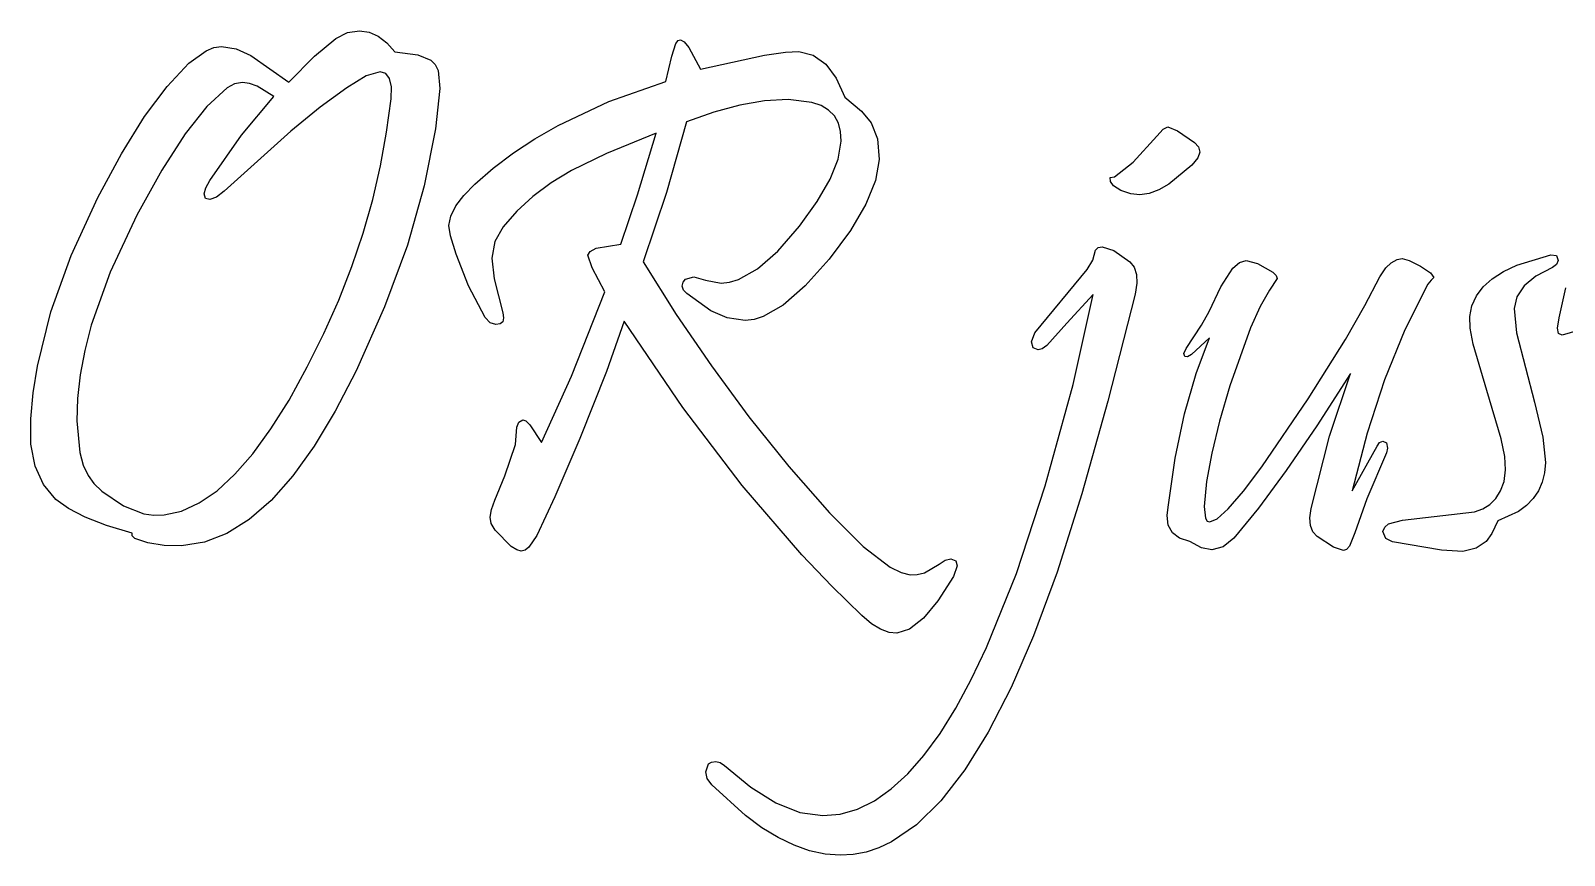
# Model space of a CAD drawing. Extents: x 369 to 1749, y 306 to 919.
# Drawn here: x 1129.4 to 1277.4, y 473.5 to 553 of the extents above; entities that cross this region are included whole.
import ezdxf

# ---------------------------------------------------------------- set-up
doc = ezdxf.new("R2010")
doc.units = 0

msp = doc.modelspace()

# ---------------------------------------------------------------- linework, layer by layer
at = {"layer": 'Layer 1'}
for p, q in [((1156.757143, 550.592749), (1158.81919, 552.294106)), ((1158.81919, 552.294106), (1159.942735, 552.85574)), ((1159.942735, 552.85574), (1161.08563, 553.038344)), ((1161.08563, 553.038344), (1162.027868, 552.905672)), ((1162.027868, 552.905672), (1162.91159, 552.519307)), ((1162.91159, 552.519307), (1163.736798, 551.879247)), ((1191.609183, 551.804718), (1191.833583, 552.091865)), ((1191.833583, 552.091865), (1192.083196, 552.163571)), ((1192.083196, 552.163571), (1192.435645, 551.946166)), ((1144.63568, 549.898996), (1146.29286, 551.103301)), ((1146.29286, 551.103301), (1147.06115, 551.402255)), ((1147.06115, 551.402255), (1147.78924, 551.499076)), ((1147.78924, 551.499076), (1149.206117, 551.283901)), ((1149.206117, 551.283901), (1150.62459, 550.655356)), ((1150.62459, 550.655356), (1154.28732, 548.084336)), ((1154.28732, 548.084336), (1156.757143, 550.592749)), ((1163.736798, 551.879247), (1164.50349, 550.985494)), ((1164.50349, 550.985494), (1166.741115, 550.696505)), ((1166.741115, 550.696505), (1167.99993, 550.206703)), ((1190.654316, 548.141881), (1191.236026, 550.584101)), ((1191.236026, 550.584101), (1191.609183, 551.804718)), ((1192.435645, 551.946166), (1192.871037, 551.401019)), ((1192.871037, 551.401019), (1193.990646, 549.327501)), ((1193.990646, 549.327501), (1200.173818, 550.676908)), ((1200.173818, 550.676908), (1202.195884, 550.976955)), ((1202.195884, 550.976955), (1203.504936, 551.027231)), ((1203.504936, 551.027231), (1204.889848, 550.668003)), ((1204.889848, 550.668003), (1206.088233, 549.814722)), ((1142.527213, 547.651066), (1144.63568, 549.898996)), ((1163.08409, 549.06501), (1161.752933, 548.685467)), ((1163.644292, 548.900182), (1163.08409, 549.06501)), ((1167.99993, 550.206703), (1168.402745, 549.786622)), ((1168.402745, 549.786622), (1168.6797, 549.186452)), ((1168.6797, 549.186452), (1168.85603, 547.445843)), ((1206.088233, 549.814722), (1207.100093, 548.467388)), ((1140.357923, 544.740406), (1142.527213, 547.651066)), ((1149.02768, 547.917825), (1148.338712, 547.534436)), ((1149.806182, 548.042331), (1149.02768, 547.917825)), ((1150.500901, 547.9542), (1149.806182, 548.042331)), ((1151.234877, 547.697909), (1150.500901, 547.9542)), ((1152.820602, 546.680841), (1151.234877, 547.697909)), ((1161.752933, 548.685467), (1159.8671, 547.5342)), ((1164.007673, 548.413598), (1163.644292, 548.900182)), ((1164.174232, 547.605257), (1164.007673, 548.413598)), ((1164.14397, 546.47516), (1164.174232, 547.605257)), ((1185.168058, 546.191938), (1190.654316, 548.141881)), ((1207.100093, 548.467388), (1207.925426, 546.626001)), ((1148.338712, 547.534436), (1146.386083, 545.726929)), ((1149.722095, 542.944731), (1152.820602, 546.680841)), ((1159.8671, 547.5342), (1157.304121, 545.642085)), ((1163.721412, 543.231699), (1164.144042, 546.475232)), ((1164.144042, 546.475232), (1164.14397, 546.47516)), ((1168.85603, 547.445843), (1168.420016, 543.555983)), ((1180.266156, 543.889721), (1185.168058, 546.191938)), ((1200.182015, 546.259072), (1197.794083, 545.860029)), ((1202.448926, 546.383267), (1200.182015, 546.259072)), ((1204.745239, 546.12191), (1202.448926, 546.383267)), ((1205.639748, 545.807064), (1204.745239, 546.12191)), ((1207.925426, 546.626001), (1209.539621, 545.255681)), ((1138.127808, 541.167016), (1140.357923, 544.740406)), ((1146.386083, 545.726929), (1144.283635, 543.072076)), ((1157.304121, 545.642085), (1154.479645, 543.34679)), ((1195.28513, 545.186137), (1192.655156, 544.237397)), ((1197.794083, 545.860029), (1195.28513, 545.186137)), ((1206.365158, 545.369439), (1205.639748, 545.807064)), ((1206.92147, 544.809037), (1206.365158, 545.369439)), ((1207.308684, 544.125855), (1206.92147, 544.809037)), ((1209.539621, 545.255681), (1210.470906, 544.130581)), ((1154.479645, 543.34679), (1148.0462, 537.54666)), ((1163.131079, 539.990251), (1163.721412, 543.231699)), ((1168.42, 543.556), (1167.352328, 538.070325)), ((1168.420016, 543.555983), (1168.42, 543.556)), ((1178.034338, 542.606509), (1180.266156, 543.889721)), ((1189.717641, 543.152736), (1184.937418, 541.200709)), ((1187.923143, 537.204206), (1189.717641, 543.152736)), ((1192.655156, 544.237397), (1190.730653, 537.419892)), ((1207.526799, 543.319895), (1207.308684, 544.125855)), ((1207.575816, 542.391157), (1207.526799, 543.319895)), ((1210.470906, 544.130581), (1211.082785, 542.594033)), ((1238.025382, 542.862426), (1238.658721, 543.530338)), ((1238.658721, 543.530338), (1239.111342, 543.751527)), ((1239.111342, 543.751527), (1240.044791, 543.375628)), ((1240.044791, 543.375628), (1241.659712, 542.255037)), ((1144.283635, 543.072076), (1142.031368, 539.569879)), ((1146.667192, 538.588321), (1149.722095, 542.944731)), ((1175.948608, 541.235228), (1178.034338, 542.606509)), ((1207.280749, 540.651216), (1207.575816, 542.391157)), ((1211.082785, 542.594033), (1211.234013, 540.612451)), ((1235.752519, 540.33561), (1238.025382, 542.862426)), ((1241.659712, 542.255037), (1241.66, 542.255)), ((1241.66, 542.255), (1242.064139, 541.813385)), ((1242.064139, 541.813385), (1242.186493, 541.321785)), ((1135.83687, 536.930896), (1138.127808, 541.167016)), ((1174.008968, 539.775879), (1175.948608, 541.235228)), ((1184.937418, 541.200709), (1181.551451, 539.550346)), ((1206.512958, 538.703125), (1207.280749, 540.651216)), ((1211.234013, 540.612451), (1210.881022, 538.577907)), ((1233.964412, 538.925406), (1235.752519, 540.33561)), ((1241.987037, 540.754612), (1241.42451, 540.051827)), ((1242.186493, 541.321785), (1241.987037, 540.754612)), ((1142.031368, 539.569879), (1139.629282, 535.220336)), ((1162.373041, 536.750887), (1163.131079, 539.990251)), ((1172.215416, 538.228461), (1174.008968, 539.775879)), ((1181.551451, 539.550346), (1179.589873, 538.354319)), ((1205.272444, 536.546881), (1206.512958, 538.703125)), ((1233.533878, 538.859054), (1233.964412, 538.925406)), ((1233.553526, 538.480018), (1233.533878, 538.859054)), ((1241.42451, 540.051827), (1239.210243, 538.239425)), ((1146.126266, 537.282591), (1146.271385, 537.884539)), ((1146.251092, 536.859856), (1146.126266, 537.282591)), ((1146.271385, 537.884539), (1146.667192, 538.588321)), ((1148.0462, 537.54666), (1147.30922, 536.974097)), ((1167.352328, 538.070325), (1165.72044, 532.3512)), ((1171.153409, 537.145454), (1172.215416, 538.228461)), ((1179.589873, 538.354319), (1177.838488, 537.049388)), ((1186.302371, 532.425836), (1187.923143, 537.204206)), ((1190.730653, 537.419892), (1188.481166, 530.724897)), ((1210.881022, 538.577907), (1209.959233, 536.297036)), ((1233.868003, 538.064778), (1233.553526, 538.480018)), ((1234.568783, 537.62999), (1233.868003, 538.064778)), ((1235.520303, 537.297044), (1234.568783, 537.62999)), ((1236.387491, 537.197116), (1235.520303, 537.297044)), ((1237.291543, 537.32087), (1236.387491, 537.197116)), ((1238.232461, 537.668306), (1237.291543, 537.32087)), ((1239.210243, 538.239425), (1238.232461, 537.668306)), ((1133.266515, 531.333659), (1135.83687, 536.930896)), ((1146.66759, 536.762652), (1146.251092, 536.859856)), ((1147.30922, 536.974097), (1146.66759, 536.762652)), ((1161.447299, 533.513607), (1162.373041, 536.750887)), ((1169.912674, 535.154989), (1170.385829, 536.120964)), ((1170.385829, 536.120964), (1171.153409, 537.145454)), ((1177.838488, 537.049388), (1176.297298, 535.635554)), ((1203.559206, 534.182487), (1205.272444, 536.546881)), ((1209.959233, 536.297036), (1208.468647, 533.769837)), ((1139.629282, 535.220336), (1137.050912, 529.743724)), ((1169.733946, 534.247531), (1169.912674, 535.154989)), ((1169.895684, 533.247611), (1169.733946, 534.247531)), ((1176.297298, 535.635554), (1174.966301, 534.112816)), ((1160.353854, 530.278412), (1161.447299, 533.513607)), ((1170.425392, 531.487651), (1169.895684, 533.247611)), ((1174.966301, 534.112816), (1174.174686, 532.705248)), ((1201.467452, 531.768693), (1203.559206, 534.182487)), ((1208.468647, 533.769837), (1206.409263, 530.996311)), ((1131.332302, 525.909146), (1133.266515, 531.333659)), ((1165.72044, 532.3512), (1163.524338, 526.398625)), ((1171.632364, 528.406053), (1170.425392, 531.487651)), ((1174.174686, 532.705248), (1173.869621, 531.088086)), ((1183.135641, 531.376966), (1183.344221, 531.739559)), ((1183.536946, 530.168931), (1183.135641, 531.376966)), ((1183.344221, 531.739559), (1183.941536, 532.035235)), ((1183.941536, 532.035235), (1186.302371, 532.425836)), ((1199.507608, 530.047346), (1201.467452, 531.768693)), ((1231.864326, 530.877482), (1232.113604, 531.857722)), ((1232.113604, 531.857722), (1232.389979, 532.101497)), ((1232.389979, 532.101497), (1232.76751, 532.181042)), ((1232.76751, 532.181042), (1233.874207, 531.812716)), ((1233.874207, 531.812716), (1235.41596, 530.718402)), ((1272.787793, 530.417335), (1276.053238, 531.405319)), ((1276.053238, 531.405319), (1276.594771, 531.3504)), ((1276.594771, 531.3504), (1276.757979, 530.849944)), ((1159.092704, 527.045301), (1160.353854, 530.278412)), ((1173.869621, 531.088086), (1174.111081, 529.097343)), ((1184.787821, 527.853506), (1183.536946, 530.168931)), ((1188.481166, 530.724897), (1191.655182, 525.665878)), ((1197.679677, 529.018448), (1199.507608, 530.047346)), ((1206.409263, 530.996311), (1204.107303, 528.402934)), ((1226.277381, 523.883862), (1231.305281, 529.985222)), ((1231.305281, 529.985222), (1231.864326, 530.877482)), ((1235.41596, 530.718402), (1235.844491, 530.21205)), ((1235.844491, 530.21205), (1236.073073, 529.526051)), ((1244.224636, 528.332219), (1245.383606, 530.107882)), ((1245.383606, 530.107882), (1246.013188, 530.672477)), ((1246.013188, 530.672477), (1246.662126, 530.858043)), ((1246.662126, 530.858043), (1247.747226, 530.575965)), ((1247.747226, 530.575965), (1249.224186, 529.740393)), ((1259.542682, 529.299537), (1260.139285, 530.148514)), ((1260.139285, 530.148514), (1260.652939, 530.6363)), ((1260.652939, 530.6363), (1261.223874, 530.942893)), ((1261.223874, 530.942893), (1261.721589, 531.043247)), ((1261.721589, 531.043247), (1262.390167, 530.858396)), ((1262.390167, 530.858396), (1263.473879, 530.30937)), ((1263.473879, 530.30937), (1264.439249, 529.674928)), ((1270.395633, 529.096872), (1271.482552, 529.798663)), ((1271.482552, 529.798663), (1272.787793, 530.417335)), ((1276.207586, 530.198766), (1274.620838, 529.351419)), ((1276.612965, 530.480517), (1276.207586, 530.198766)), ((1276.757979, 530.849944), (1276.612965, 530.480517)), ((1137.050912, 529.743724), (1135.221892, 524.611386)), ((1173.236302, 525.373741), (1171.632364, 528.406053)), ((1174.111081, 529.097343), (1174.931861, 525.811376)), ((1192.251296, 528.394359), (1192.333278, 528.785698)), ((1192.352645, 528.006224), (1192.251296, 528.394359)), ((1192.333278, 528.785698), (1192.54709, 529.064294)), ((1192.54709, 529.064294), (1193.370206, 529.283262)), ((1193.370206, 529.283262), (1194.478706, 528.96659)), ((1194.478706, 528.96659), (1195.983656, 528.681997)), ((1195.983656, 528.681997), (1196.815177, 528.763666)), ((1196.815177, 528.763666), (1197.679677, 529.018448)), ((1204.107303, 528.402934), (1201.992593, 526.553341)), ((1236.101707, 528.660405), (1235.930393, 527.615112)), ((1236.073073, 529.526051), (1236.101707, 528.660405)), ((1243.093466, 525.953572), (1244.224636, 528.332219)), ((1249.662951, 529.11772), (1248.897651, 527.98557)), ((1249.224186, 529.740393), (1249.558821, 529.428363)), ((1249.558821, 529.428363), (1249.662951, 529.11772)), ((1258.100629, 526.51801), (1259.542682, 529.299537)), ((1264.17, 528.583), (1261.958697, 524.156945)), ((1264.512455, 528.959721), (1264.169552, 528.582858)), ((1264.169552, 528.582858), (1264.17, 528.583)), ((1264.439249, 529.674928), (1264.752799, 529.23385)), ((1264.752799, 529.23385), (1264.512455, 528.959721)), ((1268.876758, 527.44393), (1269.527035, 528.31196)), ((1269.527035, 528.31196), (1270.395633, 529.096872)), ((1273.475266, 528.406699), (1272.770868, 527.364604)), ((1274.620838, 529.351419), (1273.475266, 528.406699)), ((1157.66385, 523.814274), (1159.092704, 527.045301)), ((1181.546978, 519.691836), (1184.787821, 527.853506)), ((1192.686353, 527.66837), (1192.352645, 528.006224)), ((1194.998083, 526.00107), (1192.686353, 527.66837)), ((1231.877381, 527.570526), (1229.341651, 524.830006)), ((1229.952341, 518.901506), (1231.877381, 527.570526)), ((1235.93039, 527.6151), (1233.305496, 517.286081)), ((1235.930393, 527.615112), (1235.93039, 527.6151)), ((1248.897651, 527.98557), (1248.006106, 526.432201)), ((1268.444802, 526.492779), (1268.876758, 527.44393)), ((1272.770868, 527.364604), (1272.507646, 526.225136)), ((1276.856617, 525.337864), (1277.503535, 528.218886)), ((1130.03423, 520.657359), (1131.332302, 525.909146)), ((1163.524338, 526.398625), (1160.76402, 520.2126)), ((1173.695302, 524.854288), (1173.236302, 525.373741)), ((1174.931861, 525.811376), (1175.01076, 525.313582)), ((1191.655182, 525.665878), (1195.054421, 520.687322)), ((1196.587618, 525.31983), (1194.998083, 526.00107)), ((1200.065133, 525.447533), (1199.171622, 525.173549)), ((1201.992593, 526.553341), (1200.065133, 525.447533)), ((1242.354346, 524.631807), (1243.093466, 525.953572)), ((1248.006106, 526.432201), (1247.071941, 524.379612)), ((1256.253094, 523.222205), (1258.100629, 526.51801)), ((1268.231168, 525.458509), (1268.444802, 526.492779)), ((1268.261024, 524.340966), (1268.231168, 525.458509)), ((1272.507646, 526.225136), (1272.752912, 523.881296)), ((1135.221892, 524.611386), (1134.588388, 522.17432)), ((1174.265412, 524.678636), (1173.695302, 524.854288)), ((1174.677536, 524.747212), (1174.265412, 524.678636)), ((1174.925985, 524.958861), (1174.677536, 524.747212)), ((1175.01076, 525.313582), (1174.925985, 524.958861)), ((1186.62986, 525.01776), (1184.931262, 520.13653)), ((1192.310972, 516.679872), (1186.62986, 525.01776)), ((1198.324923, 525.085511), (1196.587618, 525.31983)), ((1199.171622, 525.173549), (1198.324923, 525.085511)), ((1225.950028, 523.024659), (1226.277381, 523.883862)), ((1229.341651, 524.830006), (1227.419651, 522.671386)), ((1240.857386, 522.384532), (1242.354346, 524.631807)), ((1247.071941, 524.379612), (1245.075751, 518.77678)), ((1261.958697, 524.156945), (1260.00991, 519.35901)), ((1268.54666, 522.778389), (1268.261024, 524.340966)), ((1272.752912, 523.881296), (1274.489092, 517.188236)), ((1276.689072, 524.339908), (1276.856617, 525.337864)), ((1276.794024, 523.822585), (1276.689072, 524.339908)), ((1278.690456, 524.121231), (1277.158316, 523.64817)), ((1156.067292, 520.585332), (1157.66385, 523.814274)), ((1226.093387, 522.429595), (1225.950028, 523.024659)), ((1226.580315, 522.228607), (1226.093387, 522.429595)), ((1227.419651, 522.671386), (1226.971229, 522.338216)), ((1240.633932, 521.895005), (1240.857386, 522.384532)), ((1243.133719, 523.404276), (1241.396139, 521.795706)), ((1241.819821, 519.948116), (1243.133719, 523.404276)), ((1252.639609, 517.52573), (1256.253094, 523.222205)), ((1269.885278, 518.318129), (1268.54666, 522.778389)), ((1277.158316, 523.64817), (1276.794024, 523.822585)), ((1134.588388, 522.17432), (1134.142222, 519.823324)), ((1226.971229, 522.338216), (1226.580315, 522.228607)), ((1240.730109, 521.593022), (1240.633932, 521.895005)), ((1241.008804, 521.556905), (1240.730109, 521.593022)), ((1241.396139, 521.795706), (1241.008804, 521.556905)), ((1129.623747, 518.096237), (1130.03423, 520.657359)), ((1134.142222, 519.823324), (1133.883393, 517.558395)), ((1154.303844, 517.395057), (1156.067292, 520.585332)), ((1160.76402, 520.2126), (1158.764102, 516.327272)), ((1178.665471, 513.284806), (1181.546978, 519.691836)), ((1184.931262, 520.13653), (1182.36907, 513.67596)), ((1195.054421, 520.687322), (1198.678882, 515.789228)), ((1240.713217, 516.073046), (1241.819821, 519.948116)), ((1256.712438, 519.947093), (1253.480899, 514.91358)), ((1254.692896, 513.922448), (1256.712438, 519.947093)), ((1129.3723, 515.578296), (1129.623747, 518.096237)), ((1227.266261, 509.132613), (1229.952341, 518.901506)), ((1245.075751, 518.77678), (1244.072259, 515.36612)), ((1260.00991, 519.35901), (1258.323637, 514.189195)), ((1271.274456, 513.659502), (1269.885278, 518.318129)), ((1133.883393, 517.558395), (1133.811902, 515.379536)), ((1152.550682, 514.606239), (1154.303844, 517.395057)), ((1198.02571, 509.16421), (1192.310972, 516.679872)), ((1233.305496, 517.286081), (1230.800485, 508.347125)), ((1248.163004, 510.95606), (1252.639609, 517.52573)), ((1274.489092, 517.188236), (1275.290302, 513.816274)), ((1129.391501, 513.13031), (1129.3723, 515.578296)), ((1133.811902, 515.379536), (1134.105613, 512.320636)), ((1158.764102, 516.327272), (1156.734006, 512.949138)), ((1176.281755, 514.780308), (1176.471469, 515.252814)), ((1176.471469, 515.252814), (1176.867571, 515.500176)), ((1176.867571, 515.500176), (1177.141853, 515.399497)), ((1177.141853, 515.399497), (1177.53293, 514.996708)), ((1177.53293, 514.996708), (1178.665471, 513.284806)), ((1198.678882, 515.789228), (1202.528566, 510.971597)), ((1239.813906, 511.779066), (1240.713217, 516.073046)), ((1244.072259, 515.36612), (1243.327641, 512.28545)), ((1150.807804, 512.218878), (1152.550682, 514.606239)), ((1176.155686, 513.093178), (1176.281755, 514.780308)), ((1182.36907, 513.67596), (1179.959932, 508.041152)), ((1253.480899, 514.91358), (1250.530053, 510.588843)), ((1252.918008, 506.914593), (1254.692896, 513.922448)), ((1258.323637, 514.189195), (1256.89988, 508.6475)), ((1271.602286, 511.952427), (1271.274456, 513.659502)), ((1275.290302, 513.816274), (1275.531552, 511.360506)), ((1129.801615, 511.020144), (1129.391501, 513.13031)), ((1134.105613, 512.320636), (1134.442882, 511.106524)), ((1149.075212, 510.232974), (1150.807804, 512.218878)), ((1156.734006, 512.949138), (1154.673734, 510.078197)), ((1175.116644, 510.0681), (1176.155686, 513.093178)), ((1243.327641, 512.28545), (1242.841899, 509.53477)), ((1256.89988, 508.6475), (1259.29362, 512.93898)), ((1260.193493, 512.313553), (1258.288363, 507.87274)), ((1259.29362, 512.93898), (1259.520652, 513.299311)), ((1259.520652, 513.299311), (1259.837834, 513.417974)), ((1259.837834, 513.417974), (1260.202434, 513.252166)), ((1260.308313, 512.760665), (1260.193493, 512.313553)), ((1260.202434, 513.252166), (1260.308313, 512.760665)), ((1130.602641, 509.247795), (1129.801615, 511.020144)), ((1134.442882, 511.106524), (1134.907092, 510.102636)), ((1202.528566, 510.971597), (1206.446335, 506.502316)), ((1239.121889, 507.066176), (1239.813906, 511.779066)), ((1246.38459, 508.61144), (1248.163004, 510.95606)), ((1250.530053, 510.588843), (1247.859899, 506.97288)), ((1271.538735, 509.550154), (1271.685608, 510.660179)), ((1271.685608, 510.660179), (1271.602286, 511.952427)), ((1275.53157, 511.3605), (1275.449149, 510.3685)), ((1275.531552, 511.360506), (1275.53157, 511.3605)), ((1131.79458, 507.813266), (1130.602641, 509.247795)), ((1134.907092, 510.102636), (1135.470445, 509.337125)), ((1135.470445, 509.337125), (1136.228198, 508.596284)), ((1147.352904, 508.648528), (1149.075212, 510.232974)), ((1154.673734, 510.078197), (1152.583285, 507.71445)), ((1174.151696, 507.731508), (1175.116644, 510.0681)), ((1203.774072, 502.470772), (1198.02571, 509.16421)), ((1224.484972, 500.668958), (1227.266261, 509.132613)), ((1242.841899, 509.53477), (1242.615031, 507.11408)), ((1271.184629, 508.630829), (1271.538735, 509.550154)), ((1275.226615, 509.459151), (1274.863967, 508.632453)), ((1275.449149, 510.3685), (1275.226615, 509.459151)), ((1133.008056, 506.921142), (1131.79458, 507.813266)), ((1136.228198, 508.596284), (1138.326902, 507.188606)), ((1145.640882, 507.465539), (1147.352904, 508.648528)), ((1152.583285, 507.71445), (1150.462659, 505.857897)), ((1173.822538, 506.820649), (1174.151696, 507.731508)), ((1179.959932, 508.041152), (1178.21282, 504.33139)), ((1230.800485, 508.347125), (1228.415356, 500.798231)), ((1244.912769, 506.89363), (1246.38459, 508.61144)), ((1258.288363, 507.87274), (1257.149153, 504.581303)), ((1270.165861, 507.319353), (1270.734287, 507.899384)), ((1270.734287, 507.899384), (1271.184629, 508.630829)), ((1274.361206, 507.888405), (1273.718332, 507.227008)), ((1274.863967, 508.632453), (1274.361206, 507.888405)), ((1134.639295, 506.082489), (1133.008056, 506.921142)), ((1138.326902, 507.188606), (1140.292339, 506.427608)), ((1140.292339, 506.427608), (1141.271276, 506.286104)), ((1141.271276, 506.286104), (1142.247692, 506.303932)), ((1142.247692, 506.303932), (1143.939145, 506.684007)), ((1143.939145, 506.684007), (1145.640882, 507.465539)), ((1173.697164, 506.080798), (1173.822538, 506.820649)), ((1206.446335, 506.502316), (1209.704541, 503.272772)), ((1239.026718, 506.240027), (1239.121889, 507.066176)), ((1239.135369, 505.309318), (1239.026718, 506.240027)), ((1242.615031, 507.11408), (1242.723376, 506.002525)), ((1243.857624, 505.944058), (1244.912769, 506.89363)), ((1247.859899, 506.97288), (1245.470438, 504.065693)), ((1252.805762, 506.023962), (1252.918008, 506.914593)), ((1261.728309, 505.794012), (1268.674759, 506.613529)), ((1268.674759, 506.613529), (1269.479352, 506.890735)), ((1269.479352, 506.890735), (1270.165861, 507.319353)), ((1272.935345, 506.648261), (1270.94903, 505.73872)), ((1273.718332, 507.227008), (1272.935345, 506.648261)), ((1136.688296, 505.297307), (1134.639295, 506.082489)), ((1139.15506, 504.565596), (1136.688296, 505.297307)), ((1150.462659, 505.857897), (1148.311856, 504.508538)), ((1173.809863, 505.492379), (1173.697164, 506.080798)), ((1174.187511, 504.82917), (1173.809863, 505.492379)), ((1175.737654, 503.278388), (1174.187511, 504.82917)), ((1239.535473, 504.583539), (1239.135369, 505.309318)), ((1242.723376, 506.002525), (1242.898665, 505.723749)), ((1242.898665, 505.723749), (1243.154699, 505.62964)), ((1243.154699, 505.62964), (1243.857624, 505.944058)), ((1252.86754, 505.278685), (1252.805762, 506.023962)), ((1253.103344, 504.678762), (1252.86754, 505.278685)), ((1253.513173, 504.224193), (1253.103344, 504.678762)), ((1259.844619, 504.703002), (1260.024252, 505.119591)), ((1260.14128, 504.020904), (1259.844619, 504.703002)), ((1260.024252, 505.119591), (1260.398078, 505.440288)), ((1260.398078, 505.440288), (1261.728309, 505.794012)), ((1270.94903, 505.73872), (1270.361842, 504.519385)), ((1139.15537, 504.287871), (1139.15506, 504.565596)), ((1139.40786, 504.038773), (1139.15537, 504.287871)), ((1140.66938, 503.626458), (1139.40786, 504.038773)), ((1142.24968, 503.375839), (1140.66938, 503.626458)), ((1143.91972, 503.3314), (1142.24968, 503.375839)), ((1146.130877, 503.666372), (1143.91972, 503.3314)), ((1148.311856, 504.508538), (1146.130877, 503.666372)), ((1176.268942, 502.939344), (1175.737654, 503.278388)), ((1177.447593, 503.19924), (1177.075159, 502.917287)), ((1178.21282, 504.33139), (1177.447593, 503.19924)), ((1209.704541, 503.272772), (1212.303185, 501.282966)), ((1240.227029, 504.062693), (1239.535473, 504.583539)), ((1241.210038, 503.746777), (1240.227029, 504.062693)), ((1242.357743, 503.145691), (1241.210038, 503.746777)), ((1243.355058, 502.941643), (1242.357743, 503.145691)), ((1244.443715, 503.219295), (1243.355058, 502.941643)), ((1245.470438, 504.065693), (1244.443715, 503.219295)), ((1255.074136, 503.20727), (1253.513173, 504.224193)), ((1256.033533, 502.865663), (1255.074136, 503.20727)), ((1256.641795, 503.292598), (1256.350277, 502.971409)), ((1257.149153, 504.581303), (1256.641795, 503.292598)), ((1260.76375, 503.698542), (1260.14128, 504.020904)), ((1265.51162, 502.912248), (1260.76375, 503.698542)), ((1269.82362, 503.74756), (1268.861566, 503.098842)), ((1270.361842, 504.519385), (1269.82362, 503.74756)), ((1176.70951, 502.82475), (1176.268942, 502.939344)), ((1177.075159, 502.917287), (1176.70951, 502.82475)), ((1206.660863, 499.432388), (1203.774072, 502.470772)), ((1217.045606, 501.549487), (1217.627535, 501.933526)), ((1217.627535, 501.933526), (1218.150816, 502.059564)), ((1218.150816, 502.059564), (1218.638907, 501.893015)), ((1218.638907, 501.893015), (1218.785949, 501.401267)), ((1256.350277, 502.971409), (1256.033533, 502.865663)), ((1267.54966, 502.79669), (1265.51162, 502.912248)), ((1268.861566, 503.098842), (1267.54966, 502.79669)), ((1212.303185, 501.282966), (1213.355171, 500.752964)), ((1213.355171, 500.752964), (1214.242266, 500.532897)), ((1214.242266, 500.532897), (1214.922401, 500.554654)), ((1214.922401, 500.554654), (1215.616336, 500.731338)), ((1215.616336, 500.731338), (1217.045606, 501.549487)), ((1218.42, 500.37), (1216.919797, 498.032316)), ((1218.785949, 501.401267), (1218.419564, 500.370067)), ((1218.419564, 500.370067), (1218.42, 500.37)), ((1221.608474, 493.510539), (1224.484972, 500.668958)), ((1228.415356, 500.798231), (1226.15011, 494.6394)), ((1209.55606, 496.59956), (1206.660863, 499.432388)), ((1216.919797, 498.032316), (1215.508618, 496.339972)), ((1210.497588, 495.816715), (1209.55606, 496.59956)), ((1211.377643, 495.271058), (1210.497588, 495.816715)), ((1215.508618, 496.339972), (1214.186462, 495.292971)), ((1212.196223, 494.96259), (1211.377643, 495.271058)), ((1212.95333, 494.89131), (1212.196223, 494.96259)), ((1214.186462, 495.292971), (1212.95333, 494.89131)), ((1226.15011, 494.6394), (1223.98392, 489.662997)), ((1220.134521, 490.420794), (1221.608474, 493.510539)), ((1218.636766, 487.657358), (1220.134521, 490.420794)), ((1223.98392, 489.662997), (1221.769559, 485.352137)), ((1217.115209, 485.220232), (1218.636766, 487.657358)), ((1215.569849, 483.109414), (1217.115209, 485.220232)), ((1221.769559, 485.352137), (1219.507027, 481.706822)), ((1194.777587, 482.28035), (1195.072469, 482.465885)), ((1195.072469, 482.465885), (1195.478137, 482.525887)), ((1195.478137, 482.525887), (1195.902824, 482.428611)), ((1195.902824, 482.428611), (1196.320761, 482.141916)), ((1214.000687, 481.324906), (1215.569849, 483.109414)), ((1194.520176, 481.53268), (1194.777587, 482.28035)), ((1194.653444, 480.886003), (1194.520176, 481.53268)), ((1196.320761, 482.141916), (1198.861571, 480.031894)), ((1212.407722, 479.866708), (1214.000687, 481.324906)), ((1219.507027, 481.706822), (1217.196325, 478.72705)), ((1195.10021, 480.25467), (1194.653444, 480.886003)), ((1198.351667, 477.296447), (1195.10021, 480.25467)), ((1198.861571, 480.031894), (1201.288021, 478.521068)), ((1210.790955, 478.734818), (1212.407722, 479.866708)), ((1201.288021, 478.521068), (1203.600111, 477.609439)), ((1209.150386, 477.929238), (1210.790955, 478.734818)), ((1217.196325, 478.72705), (1214.837452, 476.412822)), ((1199.937757, 476.132437), (1198.351667, 477.296447)), ((1203.600111, 477.609439), (1205.797841, 477.297006)), ((1205.797841, 477.297006), (1207.486015, 477.449967)), ((1207.486015, 477.449967), (1209.150386, 477.929238)), ((1201.49742, 475.178494), (1199.937757, 476.132437)), ((1203.030657, 474.434619), (1201.49742, 475.178494)), ((1214.837452, 476.412822), (1212.430409, 474.764137)), ((1204.537467, 473.900812), (1203.030657, 474.434619)), ((1206.017852, 473.577072), (1204.537467, 473.900812)), ((1207.47181, 473.4634), (1206.017852, 473.577072)), ((1209.975195, 473.780997), (1208.729524, 473.539005)), ((1211.208823, 474.189374), (1209.975195, 473.780997)), ((1212.430409, 474.764137), (1211.208823, 474.189374)), ((1208.729524, 473.539005), (1207.47181, 473.4634))]:
    msp.add_line(p, q, dxfattribs=at)

doc.saveas('drawing.dxf')
